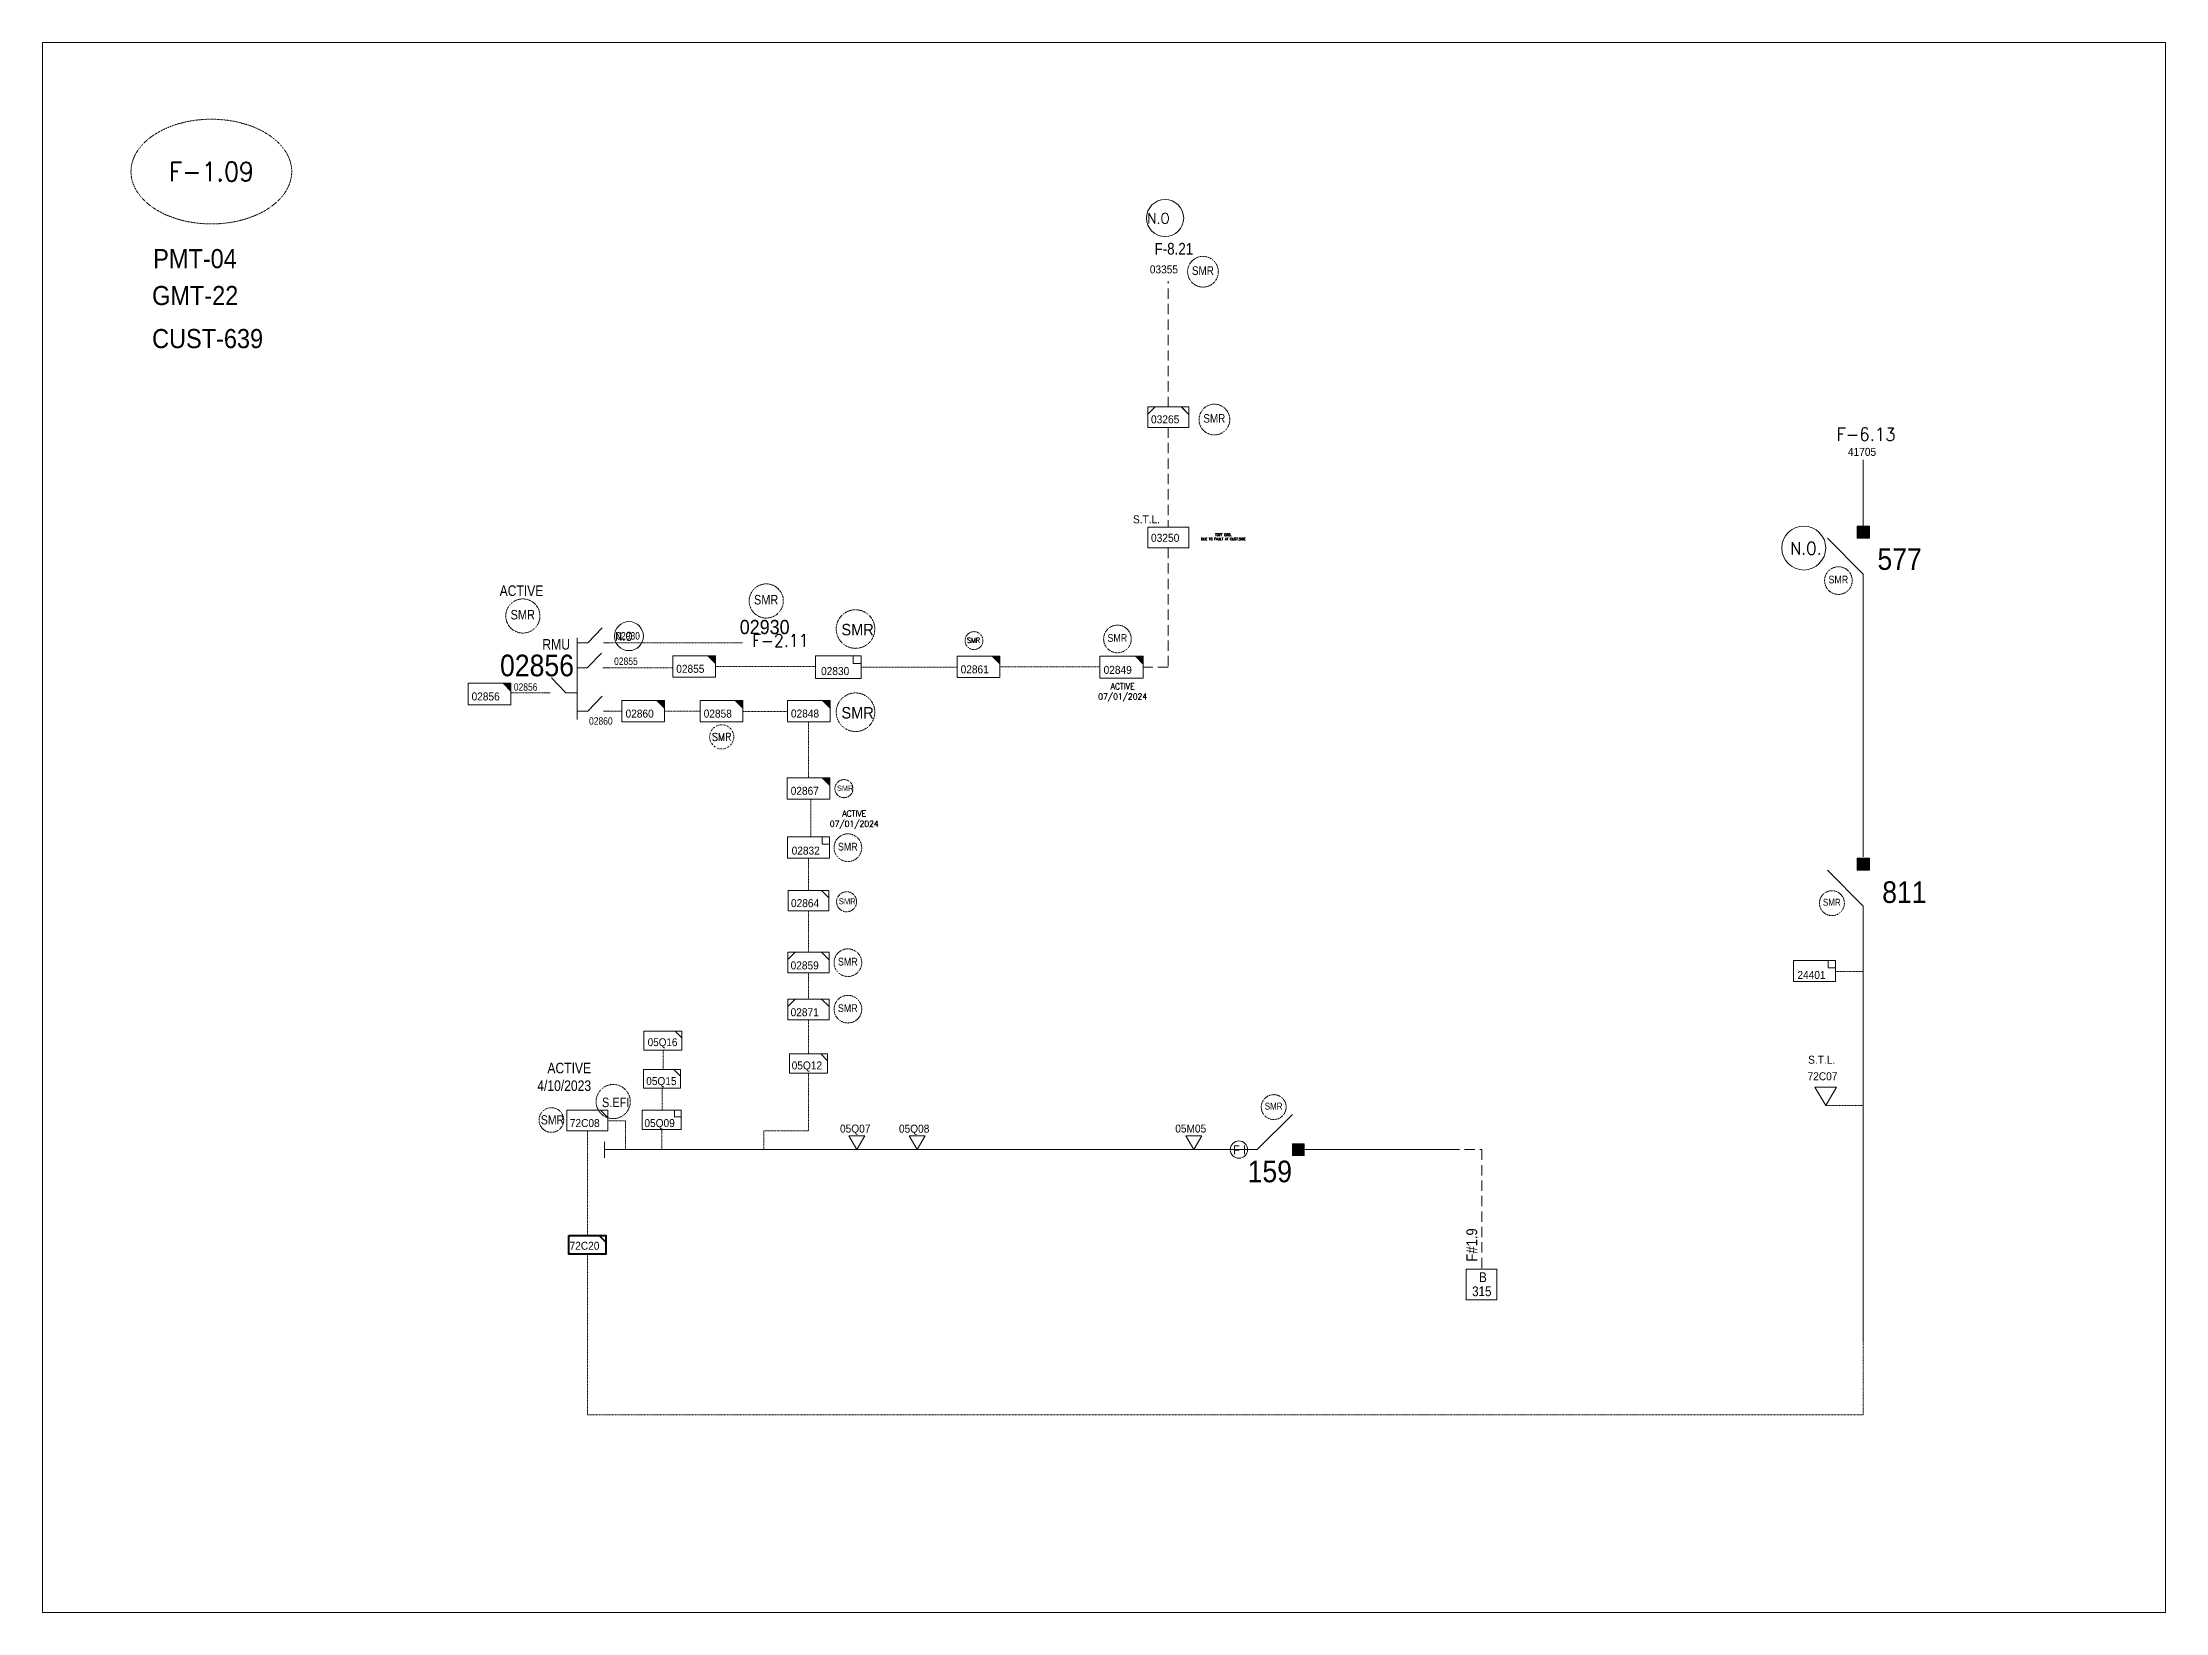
# Model space of a CAD drawing. Header units: metres. Extents: x 65984 to 144644, y -19036 to 23726.
# Drawn here: x 115274 to 116256, y 9955 to 10681 of the extents above; entities that cross this region are included whole.
import ezdxf
from ezdxf.enums import TextEntityAlignment as Align

# ---------------------------------------------------------------- set-up
doc = ezdxf.new("R2010")
doc.units = ezdxf.units.M
doc.header["$MEASUREMENT"] = 0
for name, pattern in [('DGN Style 3', [0.013877, 0, -0.013877]), ('DGN Style 4', [1.6, 0.8, -0.4, 0, -0.4]), ('HIDDEN2', [2381.25, 1587.5, -793.75])]:
    doc.linetypes.add(name, pattern=pattern)
doc.layers.get('0').update_dxf_attribs({"color": 95, "lineweight": 40})
for name, color, linetype, lineweight in [('ABS', 7, 'Continuous', 40), ('ABS NUMBER', 112, 'Continuous', 30), ('d_eos', 111, 'Continuous', 40), ('d_eos no', 121, 'Continuous', 40), ('d_switch', 95, 'Continuous', 40), ('d_tf', 1, 'Continuous', 40), ('d_tf no', 6, 'Continuous', 40), ('d_ug cable', 95, 'Continuous', 40), ('d_unit sub', 7, 'Continuous', 40), ('EARTH FAULT INDICATOR', 95, 'Continuous', 40), ('FDR  4  02', 126, 'Continuous', 40), ('fedr no', 95, 'Continuous', 40), ('GRID STATION 01', 7, 'Continuous', 40), ('Level 37', 7, 'Continuous', 0), ('O H MAIN FEEDER', 4, 'Continuous', 100), ('SW N O', 114, 'Continuous', 30)]:
    doc.layers.add(name, color=color, linetype=linetype, lineweight=lineweight)
doc.styles.add('NASKHF', font='naskhf.shx', dxfattribs={"height": 8})
doc.styles.add('Style-Andalus', font='andlso.ttf')
doc.styles.add('Style-Arial', font='arial.ttf')
doc.styles.add('Style-ENGINEERING', font='ENGINEERING.shx')
doc.styles.add('Style-msdefault', font='msdefault.shx')
doc.styles.add('Style-simplex', font='simplex.shx')
doc.styles.add('Style-STANDARD', font='STANDARD.shx')

# ---------------------------------------------------------------- blocks, each defined once
blk = doc.blocks.new('ABS2_1_1')
at = {"color": 0, "linetype": 'ByBlock', "lineweight": -2, "ltscale": 500}
for q in [(-29900, 43500), (0, 0)]:
    blk.add_line((0, 13600), q, dxfattribs=at)
at = {"color": 0, "linetype": 'ByBlock', "lineweight": -2, "ltscale": 500, "flags": 128}
for points in [[(5000, 43600), (-5000, 43600), (-5000, 53600), (5000, 53600)], [(3791, 49653), (3791, 49653), (3791, 49653)]]:
    blk.add_lwpolyline(points, close=True, dxfattribs=at)
at = {"color": 0, "linetype": 'ByBlock', "lineweight": -2, "ltscale": 500}
for points in [[(5000, 43600), (-5000, 43600), (5000, 53600), (-5000, 53600)], [(3791, 49653), (3791, 49653), (3791, 49653)]]:
    blk.add_solid(points, dxfattribs=at)
blk = doc.blocks.new('*U1006')
at = {"layer": 'EARTH FAULT INDICATOR', "color": 2, "linetype": 'Continuous', "lineweight": 13}
blk.add_circle((0.02, 0.13), 4, dxfattribs=at)
at = {"layer": 'EARTH FAULT INDICATOR', "color": 2, "lineweight": 13, "style": 'Style-Andalus', "width": 0.9}
blk.add_text('F I', height=4.234, dxfattribs=at).set_placement((-2.61, 2.11), align=Align.TOP_LEFT)
blk = doc.blocks.new('TF_8')
at = {"color": 0, "linetype": 'ByBlock', "lineweight": -2}
blk.add_line((6.3, 4.95), (9.9, 1.35), dxfattribs=at)
blk.add_3dface([(-10.1, 4.95), (9.9, 4.95), (9.9, -5.05), (-10.1, -5.05)], dxfattribs=at)
blk = doc.blocks.new('TF3')
at = {"color": 0, "linetype": 'ByBlock', "lineweight": -2}
for p, q in [((11.3, 9), (18.3, 9)), ((18.3, 9), (18.3, 2))]:
    blk.add_line(p, q, dxfattribs=at)
at = {"color": 0, "linetype": 'ByBlock', "lineweight": -2, "flags": 128}
blk.add_lwpolyline([(18.3, 2), (11.3, 2), (11.3, 9)], dxfattribs=at)
at = {"color": 0, "linetype": 'ByBlock', "lineweight": -2}
blk.add_3dface([(-21.7, 9), (18.3, 9), (18.3, -11), (-21.7, -11)], dxfattribs=at)
blk = doc.blocks.new('exist.us-1000kva')
at = {"color": 0, "linetype": 'ByBlock', "lineweight": -2, "flags": 128}
blk.add_lwpolyline([(40, 12.9), (32.8, 20), (40, 20)], close=True, dxfattribs=at)
at = {"color": 0, "linetype": 'ByBlock', "lineweight": -2, "extrusion": (0, 0, -1)}
blk.add_solid([(-40, 12.9), (-32.8, 20), (-40, 20)], dxfattribs=at)
at = {"color": 0, "linetype": 'ByBlock', "lineweight": -2, "xscale": 2, "yscale": 2}
blk.add_blockref('TF_8', (20.2, 10.1), dxfattribs=at)
blk = doc.blocks.new('TRA1_806')
at = {"layer": 'd_tf', "color": 215, "linetype": 'Continuous', "lineweight": 13, "ltscale": 0.00028337, "flags": 128}
blk.add_lwpolyline([(10.1, -17), (0.1, 0), (-9.9, -17)], close=True, dxfattribs=at)
blk = doc.blocks.new('TRA1_805')
at = {"layer": 'd_tf', "color": 215, "linetype": 'Continuous', "lineweight": 13, "ltscale": 0.00028337, "xscale": 1.000046566207833, "yscale": 1.000046566207833, "zscale": 1.000046566207833, "rotation": 180}
blk.add_blockref('TRA1_806', (0, 0), dxfattribs=at)
blk = doc.blocks.new('*U2539')
at = {"layer": 'd_unit sub', "color": 215, "linetype": 'Continuous', "lineweight": 13, "flags": 128}
for points in [[(8.53, 4.28), (8.53, 1.2), (5.46, 4.28)], [(5.46, 4.28), (8.53, 4.28), (8.53, 1.2)]]:
    blk.add_lwpolyline(points, close=True, dxfattribs=at)
at = {"layer": 'd_unit sub', "color": 215, "linetype": 'Continuous', "lineweight": 13, "xscale": 0.8535245333131425, "yscale": 0.8535245333131425, "zscale": 0.4267622666565712, "rotation": 359.9999999999999}
blk.add_blockref('TF_8', (0.08, 0.05), dxfattribs=at)
blk = doc.blocks.new('TRA1_808')
at = {"layer": 'd_tf', "color": 215, "linetype": 'Continuous', "lineweight": 13, "ltscale": 0.000327943, "flags": 128}
blk.add_lwpolyline([(10, -17), (0, 0), (-10, -17)], close=True, dxfattribs=at)
blk = doc.blocks.new('TRA1_807')
at = {"layer": 'd_tf', "color": 215, "linetype": 'Continuous', "lineweight": 13, "ltscale": 0.000327943, "xscale": 1.000046564039522, "yscale": 1.000046564039522, "zscale": 1.000046564039522, "rotation": 180}
blk.add_blockref('TRA1_808', (0, 0), dxfattribs=at)
blk = doc.blocks.new('*U2542')
at = {"layer": 'd_unit sub', "color": 2, "linetype": 'Continuous', "lineweight": 13, "flags": 128}
for points in [[(-9.48, 1.38), (-6.07, 4.73), (-9.48, 4.73)], [(9.49, 1.32), (6.02, 4.73), (9.5, 4.73)]]:
    blk.add_lwpolyline(points, close=True, dxfattribs=at)
at = {"layer": 'd_unit sub', "color": 2, "linetype": 'Continuous', "lineweight": 13, "xscale": 0.9486633457507596, "yscale": 0.9486633457507596, "zscale": 0.4256207630495306, "rotation": 359.9999999999999}
blk.add_blockref('TF_8', (0.1, 0.04), dxfattribs=at)
blk = doc.blocks.new('*U2543')
at = {"layer": 'd_unit sub', "color": 2, "linetype": 'Continuous', "lineweight": 13, "flags": 128}
for points in [[(-9.48, 1.38), (-6.07, 4.73), (-9.48, 4.73)], [(9.49, 1.32), (6.02, 4.73), (9.5, 4.73)]]:
    blk.add_lwpolyline(points, close=True, dxfattribs=at)
at = {"layer": 'd_unit sub', "color": 2, "linetype": 'Continuous', "lineweight": 13, "xscale": 0.94866334575076, "yscale": 0.94866334575076, "zscale": 0.4267622666565712, "rotation": 359.9999999999999}
blk.add_blockref('TF_8', (0.1, 0.04), dxfattribs=at)
blk = doc.blocks.new('*U1612')
at = {"layer": 'd_unit sub', "color": 215, "linetype": 'Continuous', "lineweight": 40, "flags": 128}
for points in [[(8.53, 4.28), (8.53, 1.2), (5.46, 4.28)], [(5.46, 4.28), (8.53, 4.28), (8.53, 1.2)]]:
    blk.add_lwpolyline(points, close=True, dxfattribs=at)
at = {"layer": 'd_unit sub', "color": 215, "linetype": 'Continuous', "lineweight": 40, "xscale": 0.8535245333131425, "yscale": 0.8535245333131425, "zscale": 0.4267622666565712, "rotation": 359.9999999999999}
blk.add_blockref('TF_8', (0.08, 0.05), dxfattribs=at)
blk = doc.blocks.new('*U3571')
at = {"layer": 'd_unit sub', "color": 215, "linetype": 'Continuous', "lineweight": 13, "flags": 128}
for points in [[(8.53, 4.28), (8.53, 1.2), (5.46, 4.28)], [(5.46, 4.28), (8.53, 4.28), (8.53, 1.2)]]:
    blk.add_lwpolyline(points, close=True, dxfattribs=at)
at = {"layer": 'd_unit sub', "color": 215, "linetype": 'Continuous', "lineweight": 13, "xscale": 0.8535245333131426, "yscale": 0.8535245333131426, "zscale": 0.3733468766206277, "rotation": 359.9999999999999}
blk.add_blockref('TF_8', (0.08, 0.05), dxfattribs=at)
blk = doc.blocks.new('*U4258')
at = {"layer": 'SW N O', "color": 3, "lineweight": 13, "ltscale": 0.426762}
blk.add_circle((0, 0), 16.8, dxfattribs=at)
at = {"layer": 'SW N O', "color": 3, "lineweight": 13, "style": 'Style-STANDARD'}
blk.add_text('N.O ', height=9.6, dxfattribs=at).set_placement((-3, -0.2), align=Align.MIDDLE_CENTER)
blk = doc.blocks.new('*U4261')
at = {"layer": 'SW N O', "color": 3, "lineweight": 13, "ltscale": 0.426762}
blk.add_circle((0, 0), 16.8, dxfattribs=at)
at = {"layer": 'SW N O', "color": 3, "lineweight": 13, "style": 'Style-STANDARD'}
blk.add_text('N.O.', height=9.6, dxfattribs=at).set_placement((1.7, -0.2), align=Align.MIDDLE_CENTER)
blk = doc.blocks.new('*U4324')
at = {"layer": 'SW N O', "color": 3, "lineweight": 13, "ltscale": 0.426762}
blk.add_circle((0, 0), 16.8, dxfattribs=at)
at = {"layer": 'SW N O', "color": 3, "lineweight": 13, "style": 'Style-STANDARD'}
blk.add_text('N.O ', height=9.6, dxfattribs=at).set_placement((-3, -0.2), align=Align.MIDDLE_CENTER)

msp = doc.modelspace()

# ---------------------------------------------------------------- linework, layer by layer
at = {"layer": 'd_eos', "color": 2, "linetype": 'Continuous', "lineweight": 13, "ltscale": 0.625574}
for p, q in [((115526.59, 10403.5), (115533.26, 10410.36)), ((115521.68, 10368.03), (115521.68, 10405.75)), ((115521.68, 10403.5), (115526.59, 10403.5)), ((115526.23, 10391.82), (115532.89, 10398.68)), ((115521.68, 10391.82), (115526.23, 10391.82)), ((115516.46, 10380.35), (115509.79, 10387.21)), ((115521.68, 10380.35), (115516.46, 10380.35)), ((115526.59, 10371.86), (115533.26, 10378.72)), ((115521.68, 10371.86), (115526.59, 10371.86))]:
    msp.add_line(p, q, dxfattribs=at)
at = {"layer": 'd_eos', "color": 7, "linetype": 'Continuous', "lineweight": 13, "ltscale": 0.625574}
for p, q in [((115533.89, 10403.51), (115536.66, 10403.51)), ((115533.49, 10391.85), (115536.26, 10391.85)), ((115509.16, 10380.35), (115506.39, 10380.35)), ((115533.89, 10371.86), (115536.66, 10371.86))]:
    msp.add_line(p, q, dxfattribs=at)
at = {"layer": 'd_ug cable', "color": 215, "linetype": 'HIDDEN2', "lineweight": 13, "ltscale": 0.003}
for p, q in [((115795.04, 10512.49), (115795.04, 10570.73)), ((115795.04, 10503), (115795.04, 10456.86))]:
    msp.add_line(p, q, dxfattribs=at)
at = {"layer": 'd_ug cable', "color": 215, "linetype": 'DGN Style 3', "lineweight": 13}
for p, q in [((115585.6, 10392.57), (115631.92, 10392.57)), ((115652.96, 10392.25), (115697.38, 10392.25)), ((115763.33, 10392.31), (115717.12, 10392.31)), ((115506.39, 10380.35), (115490.93, 10380.35)), ((115618.89, 10371.76), (115598.27, 10371.76)), ((115629.8, 10331.23), (115629.8, 10313.74)), ((115628.66, 10303.96), (115628.66, 10288.96)), ((115628.66, 10279.57), (115628.66, 10260.36)), ((116116.5, 10251.55), (116103.62, 10251.55)), ((115561.39, 10215.13), (115561.39, 10206.47)), ((115560.91, 10197.6), (115560.91, 10187.37)), ((116099.13, 10189.56), (116116.5, 10189.56)), ((115560.81, 10178.34), (115560.81, 10169.14))]:
    msp.add_line(p, q, dxfattribs=at)
at = {"layer": 'd_ug cable', "color": 215, "linetype": 'HIDDEN2', "lineweight": 13, "ltscale": 0.003}
for points in [[(115795.04, 10447.37), (115795.04, 10392.21), (115783.49, 10392.21)], [(115924.92, 10169.14), (115940.06, 10169.14), (115940.06, 10113.91)]]:
    msp.add_lwpolyline(points, dxfattribs=at)
at = {"layer": 'd_ug cable', "color": 215, "linetype": 'DGN Style 3', "lineweight": 13, "flags": 128}
for points in [[(115598.37, 10403.51), (115536.66, 10403.51)], [(115536.26, 10391.85), (115565.86, 10391.85)], [(115536.66, 10371.86), (115542.4, 10371.86)], [(115562.14, 10371.86), (115578.53, 10371.86)], [(115628.66, 10341.1), (115628.66, 10366.92)], [(115628.66, 10250.85), (115628.66, 10238.72)], [(115628.66, 10229.2), (115628.66, 10213.34)], [(115607.96, 10169.14), (115607.96, 10177.86), (115628.66, 10177.86), (115628.66, 10204.49)], [(115535.92, 10182.41), (115544.01, 10182.41), (115544.01, 10169.14)], [(115526.42, 10177.84), (115526.42, 10129.4)], [(115526.42, 10120.86), (115526.42, 10046.51), (116116.5, 10046.51), (116116.5, 10080.1)]]:
    msp.add_lwpolyline(points, dxfattribs=at)
at = {"layer": 'd_ug cable', "color": 2, "linetype": 'DGN Style 3', "lineweight": 13}
for centre, radius in [((115811.1, 10575.02), 7.11), ((115816.38, 10506.68), 7.11), ((116104.99, 10432.23), 6.4), ((115609.12, 10422.79), 7.9), ((115496.56, 10415.86), 7.9), ((115650.41, 10409.82), 8.92), ((115705.2, 10404.48), 4.14), ((115771.55, 10405.23), 6.4), ((115650.41, 10371.37), 8.92), ((115645.06, 10336.02), 4.18), ((115646.88, 10308.72), 6.4), ((115646.29, 10283.72), 4.64), ((116101.97, 10283.08), 5.76), ((115646.88, 10255.56), 6.4), ((115646.88, 10234.06), 6.4), ((115843.81, 10188.79), 5.76), ((115509.75, 10182.82), 5.7)]:
    msp.add_circle(centre, radius, dxfattribs=at)
at = {"layer": 'd_ug cable', "color": 2, "linetype": 'DGN Style 4', "lineweight": 13}
msp.add_circle((115588.52, 10359.96), 5.59, dxfattribs=at)
at = {"layer": 'd_ug cable', "color": 94, "linetype": 'DGN Style 3', "lineweight": 13}
msp.add_circle((115538.34, 10191.34), 7.9, dxfattribs=at)
at = {"layer": 'd_unit sub', "color": 215, "linetype": 'Continuous', "lineweight": 13, "flags": 128}
msp.add_lwpolyline([(115785.56, 10456.86), (115804.53, 10456.86), (115804.53, 10447.37), (115785.56, 10447.37)], close=True, dxfattribs=at)
at = {"layer": 'fedr no', "color": 82, "linetype": 'DGN Style 3', "lineweight": 13, "true_color": 0x1dc70e}
msp.add_ellipse((115352.49, 10621.34), major_axis=(37.17, 0), ratio=0.651175, dxfattribs=at)
at = {"layer": 'GRID STATION 01', "color": 215, "lineweight": 13, "ltscale": 0.379284, "flags": 128}
msp.add_lwpolyline([(115947, 10099.72), (115932.81, 10099.72), (115932.81, 10113.91), (115947, 10113.91)], close=True, dxfattribs=at)
at = {"layer": 'O H MAIN FEEDER', "color": 251, "lineweight": 13, "ltscale": 0.426762}
msp.add_line((116116.5, 10488.13), (116116.5, 10456.95), dxfattribs=at)
at = {"layer": 'O H MAIN FEEDER', "color": 215, "lineweight": 13, "ltscale": 0.426762}
for p, q in [((116116.5, 10430.55), (116116.5, 10304.51)), ((116116.5, 10275.13), (116116.5, 10185.94)), ((116116.5, 10185.94), (116116.5, 10080.1))]:
    msp.add_line(p, q, dxfattribs=at)
at = {"layer": 'O H MAIN FEEDER', "color": 215, "lineweight": 13, "ltscale": 0.488306}
for p, q in [((115833.12, 10169.14), (115534.24, 10169.14)), ((115924.92, 10169.14), (115854.14, 10169.14))]:
    msp.add_line(p, q, dxfattribs=at)
at = {"layer": 'O H MAIN FEEDER', "color": 140, "lineweight": 13, "ltscale": 0.498271, "flags": 128}
msp.add_lwpolyline([(115274.38, 10681.03), (116256.27, 10681.03), (116256.27, 9955.09), (115274.38, 9955.09)], close=True, dxfattribs=at)
at = {"layer": 'O H MAIN FEEDER', "color": 215, "lineweight": 13, "ltscale": 0.488306, "flags": 128}
msp.add_lwpolyline([(115534.24, 10172.66), (115534.24, 10165.38)], dxfattribs=at)

# ---------------------------------------------------------------- block references
at = {"layer": 'ABS', "color": 2, "linetype": 'Continuous', "lineweight": 13, "ltscale": 0.829472, "xscale": 0.000555747191877611, "yscale": 0.000555747191877611, "zscale": 0.0003680335276451397, "rotation": 359.9999999999998}
for p in [(116116.5, 10427.6), (116116.5, 10274.14)]:
    msp.add_blockref('ABS2_1_1', p, dxfattribs=at)
at = {"layer": 'ABS', "color": 2, "linetype": 'Continuous', "lineweight": 13, "ltscale": 0.812883, "xscale": 0.0005446322480400587, "yscale": 0.0005446322480400587, "zscale": 0.000360672857092237, "rotation": 269.9999999999997}
msp.add_blockref('ABS2_1_1', (115828.76, 10169.14), dxfattribs=at)
at = {"layer": 'd_tf', "color": 215, "linetype": 'Continuous', "lineweight": 13, "ltscale": 0.000327943, "xscale": 0.4998592052624514, "yscale": 0.4998592052624514, "zscale": 0.4998592052624514, "rotation": 359.9999999999999}
msp.add_blockref('TRA1_807', (116099.12, 10189.56), dxfattribs=at)
at = {"layer": 'd_tf', "color": 215, "linetype": 'Continuous', "lineweight": 13, "ltscale": 0.00028337, "xscale": 0.37, "yscale": 0.37, "zscale": 0.37}
for p in [(115651, 10169.21), (115678.97, 10169.21)]:
    msp.add_blockref('TRA1_805', p, dxfattribs=at)
at = {"layer": 'd_tf', "color": 215, "linetype": 'Continuous', "lineweight": 13, "ltscale": 0.00028337, "xscale": 0.37, "yscale": 0.37, "zscale": 0.37, "rotation": 359.9999999999999}
msp.add_blockref('TRA1_805', (115806.9, 10169.2), dxfattribs=at)
at = {"layer": 'd_unit sub', "color": 2, "linetype": 'Continuous', "lineweight": 13}
msp.add_blockref('*U2543', (115795.04, 10507.76), dxfattribs=at)
at = {"layer": 'd_unit sub', "color": 215, "linetype": 'Continuous', "lineweight": 13, "rotation": 359.9999999999999}
for name, p, xscale, yscale, zscale in [('exist.us-1000kva', (115565.86, 10387.64), 0.4935274653903199, 0.4935274653903199, 0.4267622666565712), ('exist.us-1000kva', (115471.19, 10374.85), 0.4935274653903199, 0.4935274653903199, 0.4267622666565712), ('exist.us-1000kva', (115542.4, 10366.92), 0.4935274653903199, 0.4935274653903199, 0.4267622666565712), ('TF_8', (115628.75, 10208.96), 0.885508514979984, 0.885508514979984, 0.4267622666565712), ('TF3', (115561.57, 10183.31), 0.4506887968358486, 0.4506887968358486, 0.1300771388769227)]:
    msp.add_blockref(name, p, dxfattribs=dict(at, xscale=xscale, yscale=yscale, zscale=zscale))
at = {"layer": 'd_unit sub', "color": 2, "linetype": 'Continuous', "lineweight": 13, "rotation": 359.9999999999999}
for name, p, xscale, yscale, zscale in [('TF3', (115643.34, 10392.77), 0.5259506324288146, 0.5259506324288146, 0.1300771388769227), ('exist.us-1000kva', (115697.38, 10387.38), 0.4935274653903199, 0.4935274653903199, 0.4267622666565712), ('exist.us-1000kva', (115578.53, 10366.92), 0.4935274653903199, 0.4935274653903199, 0.4267622666565712), ('exist.us-1000kva', (115618.89, 10366.97), 0.4935274653903199, 0.4935274653903199, 0.4267622666565712), ('exist.us-1000kva', (115618.79, 10331.23), 0.4935274653903199, 0.4935274653903199, 0.4267622666565712), ('TF3', (115629.49, 10309.34), 0.4890646401070222, 0.4890646401070222, 0.1300771388769227), ('TF_8', (115628.75, 10284.31), 0.9388263770365087, 0.9388263770365087, 0.4267622666565712), ('TF_8', (115526.51, 10182.64), 0.9499999999999998, 0.9499999999999998, 0.4267622666565712)]:
    msp.add_blockref(name, p, dxfattribs=dict(at, xscale=xscale, yscale=yscale, zscale=zscale))
at = {"layer": 'd_unit sub', "color": 2, "linetype": 'Continuous', "lineweight": 13, "xscale": 1.002681973498806, "yscale": 1.002681973498806, "zscale": 1.002681973498806}
for p in [(115628.65, 10255.62), (115628.65, 10233.97)]:
    msp.add_blockref('*U2542', p, dxfattribs=at)
at = {"layer": 'd_unit sub', "color": 215, "linetype": 'Continuous', "lineweight": 13}
for name, p, xscale, yscale, zscale in [('TF3', (116094.71, 10252.25), 0.4848390820633602, 0.4848390820633602, 0.1300771388769227), ('*U3571', (115561.37, 10219.51), 1.028764572687718, 1.028764572687718, 1.028764572687718)]:
    msp.add_blockref(name, p, dxfattribs=dict(at, xscale=xscale, yscale=yscale, zscale=zscale))
msp.add_blockref('*U2539', (115560.91, 10201.86), dxfattribs=at)
at = {"layer": 'd_unit sub', "color": 215, "linetype": 'Continuous', "lineweight": 40}
msp.add_blockref('*U1612', (115526.42, 10125.12), dxfattribs=at)
at = {"layer": 'EARTH FAULT INDICATOR', "color": 2, "linetype": 'Continuous', "lineweight": 13}
msp.add_blockref('*U1006', (115827.68, 10169), dxfattribs=at)
at = {"layer": 'FDR  4  02', "color": 131, "linetype": 'Continuous', "lineweight": 13, "xscale": 0.5041135625777933, "yscale": 0.5041135625777933, "zscale": 0.4267622666565712}
msp.add_blockref('exist.us-1000kva', (115763.33, 10387.17), dxfattribs=at)
at = {"layer": 'SW N O', "color": 3, "lineweight": 13}
for name, p, xscale, yscale, zscale in [('*U4324', (115793.58, 10599.83), 0.511458572668878, 0.511458572668878, 0.511458572668878), ('*U4261', (116088.96, 10447.28), 0.6049060519333442, 0.6049060519333442, 0.6049060519333442), ('*U4258', (115545.63, 10406.54), 0.3990929764453903, 0.3990929764453903, 0.3990929764453903)]:
    msp.add_blockref(name, p, dxfattribs=dict(at, xscale=xscale, yscale=yscale, zscale=zscale))

# ---------------------------------------------------------------- texts
at = {"layer": 'ABS NUMBER', "color": 2, "lineweight": 13, "style": 'Style-Arial', "width": 0.88}
for s, p in [('577', (116123.04, 10447.18)), ('811', (116125.24, 10293.19))]:
    msp.add_text(s, height=10, dxfattribs=at).set_placement(p, align=Align.TOP_LEFT)
msp.add_text('159', height=10, dxfattribs=at).set_placement((115831.76, 10154.04))
at = {"layer": 'd_eos no', "color": 7, "linetype": 'Continuous', "lineweight": 13, "style": 'Style-Arial', "width": 0.88}
for s, p in [('PMT-04', (115325.6, 10585.51)), ('GMT-22', (115325.08, 10568.45)), ('CUST-639', (115325.08, 10548.55))]:
    msp.add_text(s, height=8.843, dxfattribs=at).set_placement(p, align=Align.TOP_LEFT)
at = {"layer": 'd_eos no', "color": 121, "linetype": 'Continuous', "lineweight": 13, "style": 'Style-Arial', "width": 0.88}
msp.add_text('02856', height=10, dxfattribs=at).set_placement((115520.19, 10397.98), align=Align.TOP_RIGHT)
at = {"layer": 'd_switch', "color": 2, "linetype": 'Continuous', "lineweight": 13, "ltscale": 0.949675, "style": 'Style-ENGINEERING', "width": 0.857143}
msp.add_text('F-8.21', height=5.407, rotation=359.99963, dxfattribs=at).set_placement((115806.59, 10582.96), align=Align.RIGHT)
at = {"layer": 'd_switch', "color": 121, "linetype": 'Continuous', "lineweight": 13, "style": 'Style-ENGINEERING', "width": 0.857143}
msp.add_text('ACTIVE ', height=4.882, rotation=0.00007, dxfattribs=at).set_placement((115507.59, 10429.98), align=Align.TOP_RIGHT)
at = {"layer": 'd_switch', "color": 174, "linetype": 'Continuous', "lineweight": 13, "style": 'Style-ENGINEERING', "width": 0.857143}
for s, rotation, p in [('02930', 0.00007, (115550.7, 10408.39)), ('02860', 0.00037, (115538.09, 10369.04))]:
    msp.add_text(s, height=3.43, rotation=rotation, dxfattribs=at).set_placement(p, align=Align.TOP_RIGHT)
for s, p in [('02855', (115538.76, 10396.66)), ('02856', (115492.37, 10384.74))]:
    msp.add_text(s, height=3.43, rotation=359.99963, dxfattribs=at).set_placement(p, align=Align.TOP_LEFT)
at = {"layer": 'd_switch', "color": 1, "linetype": 'Continuous', "lineweight": 30, "style": 'Style-ENGINEERING', "width": 0.857143}
msp.add_text('SMR', height=4.255, rotation=0.00263, dxfattribs=at).set_placement((115504.85, 10185.03), align=Align.TOP_LEFT)
at = {"layer": 'd_switch', "color": 121, "linetype": 'Continuous', "lineweight": 13, "insert": (115528.12, 10209.28), "char_height": 4.8824, "attachment_point": 3, "rotation": 0.00007, "style": 'NASKHF'}
msp.add_mtext('\\FENGINEERING;\\H1x;\\W0.857143;ACTIVE\\P4/10/2023 ', dxfattribs=at)
at = {"layer": 'd_tf no', "color": 7, "linetype": 'Continuous', "lineweight": 13, "style": 'Style-msdefault', "width": 0.945946}
for s, p in [('03355', (115786.52, 10577.96)), ('S.T.L.', (115778.74, 10462.39)), ('S.T.L.', (116091, 10212.53))]:
    msp.add_text(s, height=3.7, dxfattribs=at).set_placement(p, align=Align.TOP_LEFT)
at = {"layer": 'd_tf no', "color": 2, "linetype": 'Continuous', "lineweight": 13, "style": 'Style-msdefault'}
for s, width, p in [('03265', 0.953514, (115787.05, 10508.62)), ('02830', 0.945946, (115634.48, 10392.24)), ('02861', 0.945946, (115699.03, 10393.03)), ('02858', 0.945946, (115580.19, 10372.57)), ('02848', 0.945946, (115620.54, 10372.62)), ('02867', 0.945946, (115620.44, 10336.88)), ('02832', 0.945946, (115620.87, 10309.23)), ('02864', 0.945946, (115620.56, 10284.94)), ('02859', 0.945946, (115620.4, 10256.15)), ('02871', 0.945946, (115620.4, 10234.5))]:
    msp.add_text(s, height=3.7, dxfattribs=dict(at, width=width)).set_placement(p, align=Align.TOP_LEFT)
at = {"layer": 'd_tf no', "color": 2, "linetype": 'Continuous', "lineweight": 40, "style": 'Style-msdefault', "width": 0.945946}
msp.add_text('41705', height=3.7, dxfattribs=at).set_placement((116109.39, 10493.6), align=Align.TOP_LEFT)
at = {"layer": 'd_tf no', "color": 215, "linetype": 'Continuous', "lineweight": 13, "style": 'Style-msdefault'}
for s, height, width, p in [('03250', 3.7, 0.953514, (115787.05, 10453.86)), ('02855', 3.7, 0.945946, (115567.51, 10393.29)), ('02856', 3.7, 0.945946, (115472.84, 10380.5)), ('02860', 3.7, 0.945946, (115544.06, 10372.57)), ('05Q16', 3.625, 0.945946, (115554.28, 10220.6)), ('05Q15', 3.7, 0.945946, (115553.6, 10202.66)), ('05Q12', 3.7, 0.945946, (115620.89, 10209.89)), ('72C07', 3.7, 0.945946, (116090.72, 10204.89)), ('05Q09', 3.7, 0.945946, (115552.77, 10183.25)), ('05Q07', 3.7, 0.945946, (115643.24, 10180.69)), ('05Q08', 3.7, 0.945946, (115670.5, 10180.66))]:
    msp.add_text(s, height=height, dxfattribs=dict(at, width=width)).set_placement(p, align=Align.TOP_LEFT)
at = {"layer": 'd_tf no', "color": 121, "linetype": 'Continuous', "lineweight": 40, "style": 'Style-msdefault', "width": 0.945946}
msp.add_text('02930', height=6.555, dxfattribs=at).set_placement((115596.87, 10414.04), align=Align.TOP_LEFT)
at = {"layer": 'd_tf no', "color": 1, "linetype": 'Continuous', "lineweight": 13, "style": 'Style-msdefault', "width": 0.947368}
for p in [(115643.89, 10412.22), (115643.89, 10373.77)]:
    msp.add_text('SMR', height=5.318, dxfattribs=at).set_placement(p, align=Align.TOP_LEFT)
at = {"layer": 'd_tf no', "color": 1, "linetype": 'Continuous', "lineweight": 13, "ltscale": 0.9, "style": 'Style-simplex', "width": 0.909091}
msp.add_text('SMR', height=3.561, dxfattribs=at).set_placement((115588.52, 10359.97), align=Align.MIDDLE_CENTER)
at = {"layer": 'd_tf no', "color": 215, "lineweight": 13, "style": 'Style-msdefault', "width": 0.945946}
msp.add_text('24401', height=3.7, dxfattribs=at).set_placement((116086.03, 10251.73), align=Align.TOP_LEFT)
at = {"layer": 'd_tf no', "color": 121, "linetype": 'Continuous', "lineweight": 13, "style": 'Style-msdefault', "width": 0.945946}
msp.add_text('72C08', height=3.7, dxfattribs=at).set_placement((115518.29, 10183.25), align=Align.TOP_LEFT)
at = {"layer": 'd_tf no', "color": 215, "linetype": 'Continuous', "lineweight": 13, "style": 'Style-msdefault', "width": 0.945946}
msp.add_text('05M05', height=3.7, dxfattribs=at).set_placement((115798.29, 10177.01))
at = {"layer": 'd_tf no', "color": 215, "linetype": 'Continuous', "lineweight": 40, "style": 'Style-msdefault', "width": 0.945946}
msp.add_text('72C20', height=3.7, dxfattribs=at).set_placement((115518.17, 10126.52), align=Align.TOP_LEFT)
at = {"layer": 'd_tf no', "color": 1, "linetype": 'Continuous', "lineweight": 40, "ltscale": 0.729, "insert": (115704.98, 10404.62), "char_height": 2.379, "attachment_point": 5, "line_spacing_factor": 1.2, "style": 'Style-STANDARD'}
msp.add_mtext('\\H1x;\\W0.909091;SMR\\P', dxfattribs=at)
at = {"layer": 'd_tf no', "color": 1, "linetype": 'Continuous', "lineweight": 40, "attachment_point": 1, "style": 'NASKHF'}
for insert, char_height in [((115641.83, 10337.46), 2.4849), ((115642.7, 10285.32), 2.761)]:
    msp.add_mtext('\\Fmsdefault;\\H1x;\\W0.945946;SMR^I', dxfattribs=dict(at, insert=insert, char_height=char_height))
at = {"layer": 'FDR  4  02', "color": 131, "linetype": 'Continuous', "lineweight": 13, "style": 'Style-msdefault', "width": 0.945946}
msp.add_text('02849', height=3.7, dxfattribs=at).set_placement((115765.15, 10392.8), align=Align.TOP_LEFT)
at = {"layer": 'FDR  4  02', "color": 131, "linetype": 'Continuous', "lineweight": 13, "char_height": 2.839, "attachment_point": 5, "rotation": 359.99944, "style": 'Style-STANDARD'}
for insert in [(115773.95, 10380.52), (115649.83, 10321.66)]:
    msp.add_mtext('ACTIVE\\P07/01/2024', dxfattribs=dict(at, insert=insert))
at = {"layer": 'fedr no', "color": 6, "linetype": 'Continuous', "lineweight": 13, "insert": (115352.49, 10621.34), "char_height": 8.852, "attachment_point": 5, "style": 'Style-STANDARD'}
msp.add_mtext('F-1.09', dxfattribs=at)
at = {"layer": 'fedr no', "color": 2, "linetype": 'Continuous', "lineweight": 40, "insert": (116117.75, 10499.87), "char_height": 6.121, "attachment_point": 5, "style": 'Style-STANDARD'}
msp.add_mtext('F-6.13\\P', dxfattribs=at)
at = {"layer": 'fedr no', "color": 2, "linetype": 'Continuous', "lineweight": 13, "attachment_point": 5, "style": 'Style-STANDARD'}
for s, insert, char_height in [('TOFF GRD.\\PDUE TO FAULT AT CUST.SIDE\\P\\P', (115820.51, 10451.45), 1.1841), ('F-2.11', (115615.63, 10404.55), 5.879)]:
    msp.add_mtext(s, dxfattribs=dict(at, insert=insert, char_height=char_height))
at = {"layer": 'GRID STATION 01', "color": 7, "linetype": 'Continuous', "lineweight": 13, "style": 'Style-msdefault', "width": 0.9}
msp.add_text('F#1.9', height=5, rotation=90, dxfattribs=at).set_placement((115932.92, 10117.34), align=Align.TOP_LEFT)
at = {"layer": 'GRID STATION 01', "color": 7, "linetype": 'Continuous', "lineweight": 13, "style": 'Style-msdefault', "width": 0.888889}
for s, p in [('315', (115935.59, 10105.87)), ('B', (115938.81, 10112.39))]:
    msp.add_text(s, height=4.5, dxfattribs=at).set_placement(p, align=Align.TOP_LEFT)
at = {"layer": 'Level 37', "color": 1, "linetype": 'Continuous', "lineweight": 13, "ltscale": 0.9, "style": 'Style-msdefault', "width": 0.86}
for p in [(115816.13, 10577.54), (115821.41, 10509.2)]:
    msp.add_text('SMR', height=3.969, rotation=0.00037, dxfattribs=at).set_placement(p, align=Align.TOP_RIGHT)
at = {"layer": 'Level 37', "color": 1, "linetype": 'Continuous', "lineweight": 13, "ltscale": 0.81, "style": 'Style-msdefault', "width": 0.86}
for p in [(116109.52, 10434.49), (115776.07, 10407.49), (115651.41, 10310.99), (115651.41, 10257.82), (115651.41, 10236.32)]:
    msp.add_text('SMR', height=3.572, rotation=0.00037, dxfattribs=at).set_placement(p, align=Align.TOP_RIGHT)
at = {"layer": 'Level 37', "color": 1, "linetype": 'Continuous', "lineweight": 13, "style": 'Style-msdefault', "width": 0.86}
for s, p in [('SMR', (115502.15, 10418.66)), ('SMR', (115614.71, 10425.59)), ('S.EFI', (115545.82, 10193.18))]:
    msp.add_text(s, height=4.41, rotation=0.00037, dxfattribs=at).set_placement(p, align=Align.TOP_RIGHT)
at = {"layer": 'Level 37', "color": 121, "linetype": 'Continuous', "lineweight": 13, "style": 'Style-msdefault', "width": 0.86}
msp.add_text('RMU', height=4.9, rotation=0.00037, dxfattribs=at).set_placement((115518.39, 10405.2), align=Align.TOP_RIGHT)
at = {"layer": 'Level 37', "color": 1, "linetype": 'Continuous', "lineweight": 13, "ltscale": 0.729, "style": 'Style-msdefault', "width": 0.86}
for p in [(116106.04, 10285.12), (115847.89, 10190.83)]:
    msp.add_text('SMR', height=3.215, rotation=0.00037, dxfattribs=at).set_placement(p, align=Align.TOP_RIGHT)

doc.saveas('drawing.dxf')
